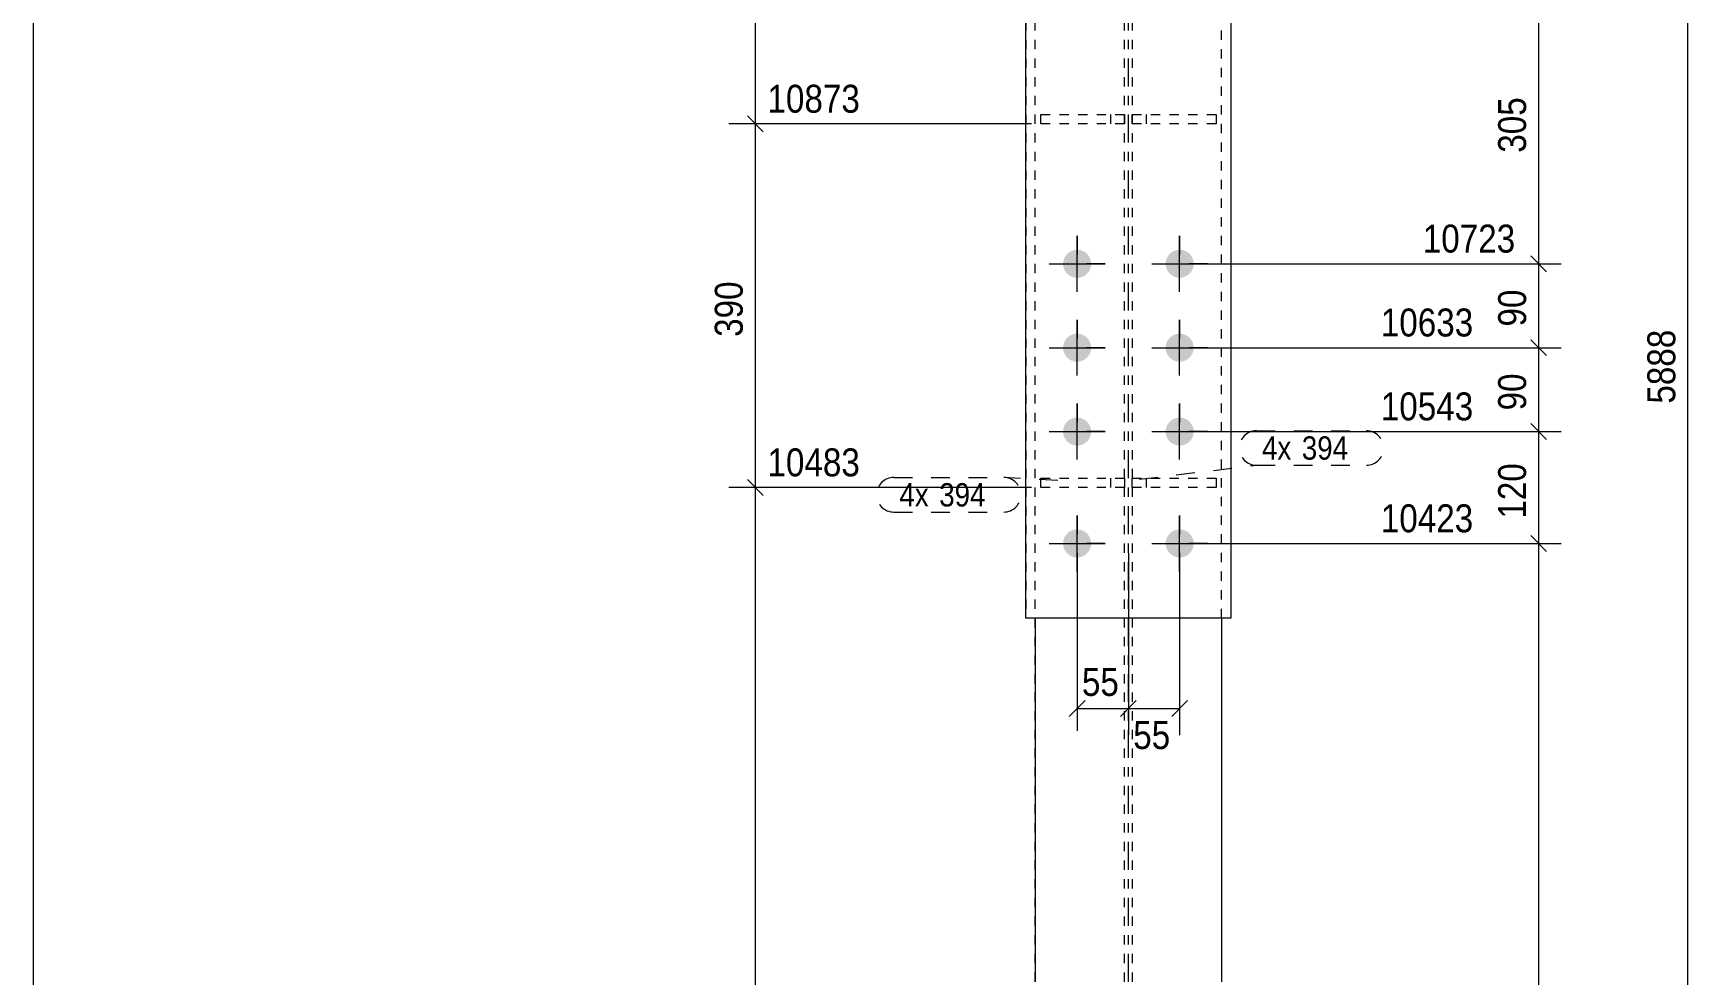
# Model space of a CAD drawing. Header units: millimetres. Extents: x 2 to 579, y 1 to 405.
# Drawn here: x 5 to 182.4, y 203 to 304 of the extents above; entities that cross this region are included whole.
import ezdxf

# ---------------------------------------------------------------- set-up
doc = ezdxf.new("R2010")
doc.units = ezdxf.units.MM
for name, pattern in [('XKITLINE00', [0]), ('XKITLINE01', [4, 1, -1, 1, -1]), ('XKITLINE02', [4, 2, -2]), ('XKITLINE03', [6, 3, -1, 1, -1])]:
    doc.linetypes.add(name, pattern=pattern)
for name, color, linetype, lineweight in [('Bolt', 3, 'Continuous', 0), ('Dimensions', 7, 'Continuous', 0), ('DrawingSheet', 5, 'Continuous', 0), ('Part', 2, 'Continuous', 0), ('PartMark', 7, 'Continuous', 0)]:
    doc.layers.add(name, color=color, linetype=linetype, lineweight=lineweight)
doc.styles.add('ARIAL', font='ARIAL.TTF')

# ---------------------------------------------------------------- blocks, each defined once
blk = doc.blocks.new('*A28')
at = {"layer": 'Bolt', "color": 3, "linetype": 'XKITLINE00', "lineweight": 0}
for p, q in [((116.95, 282.25), (116.95, 280.252)), ((127.95, 282.25), (127.95, 280.252)), ((113.95, 279.25), (115.948, 279.25)), ((119.95, 279.25), (117.952, 279.25)), ((124.95, 279.25), (126.948, 279.25)), ((130.95, 279.25), (128.952, 279.25)), ((116.95, 276.25), (116.95, 278.248)), ((127.95, 276.25), (127.95, 278.248)), ((116.95, 273.25), (116.95, 271.252)), ((127.95, 273.25), (127.95, 271.252)), ((113.95, 270.25), (115.948, 270.25)), ((119.95, 270.25), (117.952, 270.25)), ((124.95, 270.25), (126.948, 270.25)), ((130.95, 270.25), (128.952, 270.25)), ((116.95, 267.25), (116.95, 269.248)), ((127.95, 267.25), (127.95, 269.248)), ((116.95, 264.25), (116.95, 262.252)), ((127.95, 264.25), (127.95, 262.252)), ((113.95, 261.25), (115.948, 261.25)), ((119.95, 261.25), (117.952, 261.25)), ((124.95, 261.25), (126.948, 261.25)), ((130.95, 261.25), (128.952, 261.25)), ((116.95, 258.25), (116.95, 260.248)), ((127.95, 258.25), (127.95, 260.248)), ((116.95, 252.25), (116.95, 250.252)), ((127.95, 252.25), (127.95, 250.252)), ((113.95, 249.25), (115.948, 249.25)), ((119.95, 249.25), (117.952, 249.25)), ((124.95, 249.25), (126.948, 249.25)), ((130.95, 249.25), (128.952, 249.25)), ((116.95, 246.25), (116.95, 248.248)), ((127.95, 246.25), (127.95, 248.248))]:
    blk.add_line(p, q, dxfattribs=at)
blk = doc.blocks.new('*A29')
at = {"layer": 'Bolt'}
for points in [[(115.45, 279.29), (115.45, 279.32), (115.45, 279.36), (115.46, 279.4), (115.46, 279.43), (115.47, 279.47), (115.47, 279.51), (115.48, 279.54), (115.49, 279.58), (115.49, 279.61), (115.5, 279.65), (115.51, 279.69), (115.53, 279.72), (115.54, 279.76), (115.55, 279.79), (115.56, 279.82), (115.58, 279.86), (115.59, 279.89), (115.61, 279.92), (115.63, 279.96), (115.64, 279.99), (115.66, 280.02), (115.68, 280.05), (115.7, 280.08), (115.72, 280.11), (115.75, 280.14), (115.77, 280.17), (115.79, 280.2), (115.81, 280.23), (115.84, 280.26), (115.86, 280.28), (115.89, 280.31), (115.92, 280.34), (115.94, 280.36), (115.97, 280.39), (116, 280.41), (116.03, 280.43), (116.06, 280.45), (116.09, 280.48), (116.12, 280.5), (116.15, 280.52), (116.18, 280.54), (116.21, 280.56), (116.24, 280.57), (116.28, 280.59), (116.31, 280.61), (116.34, 280.62), (116.38, 280.64), (116.41, 280.65), (116.44, 280.66), (116.48, 280.67), (116.51, 280.69), (116.55, 280.7), (116.59, 280.71), (116.62, 280.71), (116.66, 280.72), (116.69, 280.73), (116.73, 280.73), (116.77, 280.74), (116.8, 280.74), (116.84, 280.75), (116.88, 280.75), (116.91, 280.75), (116.95, 280.75), (116.99, 280.75), (117.02, 280.75), (117.06, 280.75), (117.1, 280.74), (117.13, 280.74), (117.17, 280.73), (117.21, 280.73), (117.24, 280.72), (117.28, 280.71), (117.31, 280.71), (117.35, 280.7), (117.39, 280.69), (117.42, 280.67), (117.46, 280.66), (117.49, 280.65), (117.52, 280.64), (117.56, 280.62), (117.59, 280.61), (117.62, 280.59), (117.66, 280.57), (117.69, 280.56), (117.72, 280.54), (117.75, 280.52), (117.78, 280.5), (117.81, 280.48), (117.84, 280.45), (117.87, 280.43), (117.9, 280.41), (117.93, 280.39), (117.96, 280.36), (117.98, 280.34), (118.01, 280.31), (118.04, 280.28), (118.06, 280.26), (118.09, 280.23), (118.11, 280.2), (118.13, 280.17), (118.15, 280.14), (118.18, 280.11), (118.2, 280.08), (118.22, 280.05), (118.24, 280.02), (118.26, 279.99), (118.27, 279.96), (118.29, 279.92), (118.31, 279.89), (118.32, 279.86), (118.34, 279.82), (118.35, 279.79), (118.36, 279.76), (118.37, 279.72), (118.39, 279.69), (118.4, 279.65), (118.41, 279.61), (118.41, 279.58), (118.42, 279.54), (118.43, 279.51), (118.43, 279.47), (118.44, 279.43), (118.44, 279.4), (118.45, 279.36), (118.45, 279.32), (118.45, 279.29), (118.45, 279.25), (118.45, 279.21), (118.45, 279.18), (118.45, 279.14), (118.44, 279.1), (118.44, 279.07), (118.43, 279.03), (118.43, 278.99), (118.42, 278.96), (118.41, 278.92), (118.41, 278.89), (118.4, 278.85), (118.39, 278.81), (118.37, 278.78), (118.36, 278.74), (118.35, 278.71), (118.34, 278.68), (118.32, 278.64), (118.31, 278.61), (118.29, 278.58), (118.27, 278.54), (118.26, 278.51), (118.24, 278.48), (118.22, 278.45), (118.2, 278.42), (118.18, 278.39), (118.15, 278.36), (118.13, 278.33), (118.11, 278.3), (118.09, 278.27), (118.06, 278.24), (118.04, 278.22), (118.01, 278.19), (117.98, 278.16), (117.96, 278.14), (117.93, 278.11), (117.9, 278.09), (117.87, 278.07), (117.84, 278.05), (117.81, 278.02), (117.78, 278), (117.75, 277.98), (117.72, 277.96), (117.69, 277.94), (117.66, 277.93), (117.62, 277.91), (117.59, 277.89), (117.56, 277.88), (117.52, 277.86), (117.49, 277.85), (117.46, 277.84), (117.42, 277.83), (117.39, 277.81), (117.35, 277.8), (117.31, 277.79), (117.28, 277.79), (117.24, 277.78), (117.21, 277.77), (117.17, 277.77), (117.13, 277.76), (117.1, 277.76), (117.06, 277.75), (117.02, 277.75), (116.99, 277.75), (116.95, 277.75), (116.91, 277.75), (116.88, 277.75), (116.84, 277.75), (116.8, 277.76), (116.77, 277.76), (116.73, 277.77), (116.69, 277.77), (116.66, 277.78), (116.62, 277.79), (116.59, 277.79), (116.55, 277.8), (116.51, 277.81), (116.48, 277.83), (116.44, 277.84), (116.41, 277.85), (116.38, 277.86), (116.34, 277.88), (116.31, 277.89), (116.28, 277.91), (116.24, 277.93), (116.21, 277.94), (116.18, 277.96), (116.15, 277.98), (116.12, 278), (116.09, 278.02), (116.06, 278.05), (116.03, 278.07), (116, 278.09), (115.97, 278.11), (115.94, 278.14), (115.92, 278.16), (115.89, 278.19), (115.86, 278.22), (115.84, 278.24), (115.81, 278.27), (115.79, 278.3), (115.77, 278.33), (115.75, 278.36), (115.72, 278.39), (115.7, 278.42), (115.68, 278.45), (115.66, 278.48), (115.64, 278.51), (115.63, 278.54), (115.61, 278.58), (115.59, 278.61), (115.58, 278.64), (115.56, 278.68), (115.55, 278.71), (115.54, 278.74), (115.53, 278.78), (115.51, 278.81), (115.5, 278.85), (115.49, 278.89), (115.49, 278.92), (115.48, 278.96), (115.47, 278.99), (115.47, 279.03), (115.46, 279.07), (115.46, 279.1), (115.45, 279.14), (115.45, 279.18), (115.45, 279.21), (115.45, 279.25)], [(126.45, 279.29), (126.45, 279.32), (126.45, 279.36), (126.46, 279.4), (126.46, 279.43), (126.47, 279.47), (126.47, 279.51), (126.48, 279.54), (126.49, 279.58), (126.49, 279.61), (126.5, 279.65), (126.51, 279.69), (126.53, 279.72), (126.54, 279.76), (126.55, 279.79), (126.56, 279.82), (126.58, 279.86), (126.59, 279.89), (126.61, 279.92), (126.63, 279.96), (126.64, 279.99), (126.66, 280.02), (126.68, 280.05), (126.7, 280.08), (126.72, 280.11), (126.75, 280.14), (126.77, 280.17), (126.79, 280.2), (126.81, 280.23), (126.84, 280.26), (126.86, 280.28), (126.89, 280.31), (126.92, 280.34), (126.94, 280.36), (126.97, 280.39), (127, 280.41), (127.03, 280.43), (127.06, 280.45), (127.09, 280.48), (127.12, 280.5), (127.15, 280.52), (127.18, 280.54), (127.21, 280.56), (127.24, 280.57), (127.28, 280.59), (127.31, 280.61), (127.34, 280.62), (127.38, 280.64), (127.41, 280.65), (127.44, 280.66), (127.48, 280.67), (127.51, 280.69), (127.55, 280.7), (127.59, 280.71), (127.62, 280.71), (127.66, 280.72), (127.69, 280.73), (127.73, 280.73), (127.77, 280.74), (127.8, 280.74), (127.84, 280.75), (127.88, 280.75), (127.91, 280.75), (127.95, 280.75), (127.99, 280.75), (128.02, 280.75), (128.06, 280.75), (128.1, 280.74), (128.13, 280.74), (128.17, 280.73), (128.21, 280.73), (128.24, 280.72), (128.28, 280.71), (128.31, 280.71), (128.35, 280.7), (128.39, 280.69), (128.42, 280.67), (128.46, 280.66), (128.49, 280.65), (128.52, 280.64), (128.56, 280.62), (128.59, 280.61), (128.62, 280.59), (128.66, 280.57), (128.69, 280.56), (128.72, 280.54), (128.75, 280.52), (128.78, 280.5), (128.81, 280.48), (128.84, 280.45), (128.87, 280.43), (128.9, 280.41), (128.93, 280.39), (128.96, 280.36), (128.98, 280.34), (129.01, 280.31), (129.04, 280.28), (129.06, 280.26), (129.09, 280.23), (129.11, 280.2), (129.13, 280.17), (129.15, 280.14), (129.18, 280.11), (129.2, 280.08), (129.22, 280.05), (129.24, 280.02), (129.26, 279.99), (129.27, 279.96), (129.29, 279.92), (129.31, 279.89), (129.32, 279.86), (129.34, 279.82), (129.35, 279.79), (129.36, 279.76), (129.37, 279.72), (129.39, 279.69), (129.4, 279.65), (129.41, 279.61), (129.41, 279.58), (129.42, 279.54), (129.43, 279.51), (129.43, 279.47), (129.44, 279.43), (129.44, 279.4), (129.45, 279.36), (129.45, 279.32), (129.45, 279.29), (129.45, 279.25), (129.45, 279.21), (129.45, 279.18), (129.45, 279.14), (129.44, 279.1), (129.44, 279.07), (129.43, 279.03), (129.43, 278.99), (129.42, 278.96), (129.41, 278.92), (129.41, 278.89), (129.4, 278.85), (129.39, 278.81), (129.37, 278.78), (129.36, 278.74), (129.35, 278.71), (129.34, 278.68), (129.32, 278.64), (129.31, 278.61), (129.29, 278.58), (129.27, 278.54), (129.26, 278.51), (129.24, 278.48), (129.22, 278.45), (129.2, 278.42), (129.18, 278.39), (129.15, 278.36), (129.13, 278.33), (129.11, 278.3), (129.09, 278.27), (129.06, 278.24), (129.04, 278.22), (129.01, 278.19), (128.98, 278.16), (128.96, 278.14), (128.93, 278.11), (128.9, 278.09), (128.87, 278.07), (128.84, 278.05), (128.81, 278.02), (128.78, 278), (128.75, 277.98), (128.72, 277.96), (128.69, 277.94), (128.66, 277.93), (128.62, 277.91), (128.59, 277.89), (128.56, 277.88), (128.52, 277.86), (128.49, 277.85), (128.46, 277.84), (128.42, 277.83), (128.39, 277.81), (128.35, 277.8), (128.31, 277.79), (128.28, 277.79), (128.24, 277.78), (128.21, 277.77), (128.17, 277.77), (128.13, 277.76), (128.1, 277.76), (128.06, 277.75), (128.02, 277.75), (127.99, 277.75), (127.95, 277.75), (127.91, 277.75), (127.88, 277.75), (127.84, 277.75), (127.8, 277.76), (127.77, 277.76), (127.73, 277.77), (127.69, 277.77), (127.66, 277.78), (127.62, 277.79), (127.59, 277.79), (127.55, 277.8), (127.51, 277.81), (127.48, 277.83), (127.44, 277.84), (127.41, 277.85), (127.38, 277.86), (127.34, 277.88), (127.31, 277.89), (127.28, 277.91), (127.24, 277.93), (127.21, 277.94), (127.18, 277.96), (127.15, 277.98), (127.12, 278), (127.09, 278.02), (127.06, 278.05), (127.03, 278.07), (127, 278.09), (126.97, 278.11), (126.94, 278.14), (126.92, 278.16), (126.89, 278.19), (126.86, 278.22), (126.84, 278.24), (126.81, 278.27), (126.79, 278.3), (126.77, 278.33), (126.75, 278.36), (126.72, 278.39), (126.7, 278.42), (126.68, 278.45), (126.66, 278.48), (126.64, 278.51), (126.63, 278.54), (126.61, 278.58), (126.59, 278.61), (126.58, 278.64), (126.56, 278.68), (126.55, 278.71), (126.54, 278.74), (126.53, 278.78), (126.51, 278.81), (126.5, 278.85), (126.49, 278.89), (126.49, 278.92), (126.48, 278.96), (126.47, 278.99), (126.47, 279.03), (126.46, 279.07), (126.46, 279.1), (126.45, 279.14), (126.45, 279.18), (126.45, 279.21), (126.45, 279.25)], [(115.45, 270.29), (115.45, 270.32), (115.45, 270.36), (115.46, 270.4), (115.46, 270.43), (115.47, 270.47), (115.47, 270.51), (115.48, 270.54), (115.49, 270.58), (115.49, 270.61), (115.5, 270.65), (115.51, 270.69), (115.53, 270.72), (115.54, 270.76), (115.55, 270.79), (115.56, 270.82), (115.58, 270.86), (115.59, 270.89), (115.61, 270.92), (115.63, 270.96), (115.64, 270.99), (115.66, 271.02), (115.68, 271.05), (115.7, 271.08), (115.72, 271.11), (115.75, 271.14), (115.77, 271.17), (115.79, 271.2), (115.81, 271.23), (115.84, 271.26), (115.86, 271.28), (115.89, 271.31), (115.92, 271.34), (115.94, 271.36), (115.97, 271.39), (116, 271.41), (116.03, 271.43), (116.06, 271.45), (116.09, 271.48), (116.12, 271.5), (116.15, 271.52), (116.18, 271.54), (116.21, 271.56), (116.24, 271.57), (116.28, 271.59), (116.31, 271.61), (116.34, 271.62), (116.38, 271.64), (116.41, 271.65), (116.44, 271.66), (116.48, 271.67), (116.51, 271.69), (116.55, 271.7), (116.59, 271.71), (116.62, 271.71), (116.66, 271.72), (116.69, 271.73), (116.73, 271.73), (116.77, 271.74), (116.8, 271.74), (116.84, 271.75), (116.88, 271.75), (116.91, 271.75), (116.95, 271.75), (116.99, 271.75), (117.02, 271.75), (117.06, 271.75), (117.1, 271.74), (117.13, 271.74), (117.17, 271.73), (117.21, 271.73), (117.24, 271.72), (117.28, 271.71), (117.31, 271.71), (117.35, 271.7), (117.39, 271.69), (117.42, 271.67), (117.46, 271.66), (117.49, 271.65), (117.52, 271.64), (117.56, 271.62), (117.59, 271.61), (117.62, 271.59), (117.66, 271.57), (117.69, 271.56), (117.72, 271.54), (117.75, 271.52), (117.78, 271.5), (117.81, 271.48), (117.84, 271.45), (117.87, 271.43), (117.9, 271.41), (117.93, 271.39), (117.96, 271.36), (117.98, 271.34), (118.01, 271.31), (118.04, 271.28), (118.06, 271.26), (118.09, 271.23), (118.11, 271.2), (118.13, 271.17), (118.15, 271.14), (118.18, 271.11), (118.2, 271.08), (118.22, 271.05), (118.24, 271.02), (118.26, 270.99), (118.27, 270.96), (118.29, 270.92), (118.31, 270.89), (118.32, 270.86), (118.34, 270.82), (118.35, 270.79), (118.36, 270.76), (118.37, 270.72), (118.39, 270.69), (118.4, 270.65), (118.41, 270.61), (118.41, 270.58), (118.42, 270.54), (118.43, 270.51), (118.43, 270.47), (118.44, 270.43), (118.44, 270.4), (118.45, 270.36), (118.45, 270.32), (118.45, 270.29), (118.45, 270.25), (118.45, 270.21), (118.45, 270.18), (118.45, 270.14), (118.44, 270.1), (118.44, 270.07), (118.43, 270.03), (118.43, 269.99), (118.42, 269.96), (118.41, 269.92), (118.41, 269.89), (118.4, 269.85), (118.39, 269.81), (118.37, 269.78), (118.36, 269.74), (118.35, 269.71), (118.34, 269.68), (118.32, 269.64), (118.31, 269.61), (118.29, 269.58), (118.27, 269.54), (118.26, 269.51), (118.24, 269.48), (118.22, 269.45), (118.2, 269.42), (118.18, 269.39), (118.15, 269.36), (118.13, 269.33), (118.11, 269.3), (118.09, 269.27), (118.06, 269.24), (118.04, 269.22), (118.01, 269.19), (117.98, 269.16), (117.96, 269.14), (117.93, 269.11), (117.9, 269.09), (117.87, 269.07), (117.84, 269.05), (117.81, 269.02), (117.78, 269), (117.75, 268.98), (117.72, 268.96), (117.69, 268.94), (117.66, 268.93), (117.62, 268.91), (117.59, 268.89), (117.56, 268.88), (117.52, 268.86), (117.49, 268.85), (117.46, 268.84), (117.42, 268.83), (117.39, 268.81), (117.35, 268.8), (117.31, 268.79), (117.28, 268.79), (117.24, 268.78), (117.21, 268.77), (117.17, 268.77), (117.13, 268.76), (117.1, 268.76), (117.06, 268.75), (117.02, 268.75), (116.99, 268.75), (116.95, 268.75), (116.91, 268.75), (116.88, 268.75), (116.84, 268.75), (116.8, 268.76), (116.77, 268.76), (116.73, 268.77), (116.69, 268.77), (116.66, 268.78), (116.62, 268.79), (116.59, 268.79), (116.55, 268.8), (116.51, 268.81), (116.48, 268.83), (116.44, 268.84), (116.41, 268.85), (116.38, 268.86), (116.34, 268.88), (116.31, 268.89), (116.28, 268.91), (116.24, 268.93), (116.21, 268.94), (116.18, 268.96), (116.15, 268.98), (116.12, 269), (116.09, 269.02), (116.06, 269.05), (116.03, 269.07), (116, 269.09), (115.97, 269.11), (115.94, 269.14), (115.92, 269.16), (115.89, 269.19), (115.86, 269.22), (115.84, 269.24), (115.81, 269.27), (115.79, 269.3), (115.77, 269.33), (115.75, 269.36), (115.72, 269.39), (115.7, 269.42), (115.68, 269.45), (115.66, 269.48), (115.64, 269.51), (115.63, 269.54), (115.61, 269.58), (115.59, 269.61), (115.58, 269.64), (115.56, 269.68), (115.55, 269.71), (115.54, 269.74), (115.53, 269.78), (115.51, 269.81), (115.5, 269.85), (115.49, 269.89), (115.49, 269.92), (115.48, 269.96), (115.47, 269.99), (115.47, 270.03), (115.46, 270.07), (115.46, 270.1), (115.45, 270.14), (115.45, 270.18), (115.45, 270.21), (115.45, 270.25)], [(126.45, 270.29), (126.45, 270.32), (126.45, 270.36), (126.46, 270.4), (126.46, 270.43), (126.47, 270.47), (126.47, 270.51), (126.48, 270.54), (126.49, 270.58), (126.49, 270.61), (126.5, 270.65), (126.51, 270.69), (126.53, 270.72), (126.54, 270.76), (126.55, 270.79), (126.56, 270.82), (126.58, 270.86), (126.59, 270.89), (126.61, 270.92), (126.63, 270.96), (126.64, 270.99), (126.66, 271.02), (126.68, 271.05), (126.7, 271.08), (126.72, 271.11), (126.75, 271.14), (126.77, 271.17), (126.79, 271.2), (126.81, 271.23), (126.84, 271.26), (126.86, 271.28), (126.89, 271.31), (126.92, 271.34), (126.94, 271.36), (126.97, 271.39), (127, 271.41), (127.03, 271.43), (127.06, 271.45), (127.09, 271.48), (127.12, 271.5), (127.15, 271.52), (127.18, 271.54), (127.21, 271.56), (127.24, 271.57), (127.28, 271.59), (127.31, 271.61), (127.34, 271.62), (127.38, 271.64), (127.41, 271.65), (127.44, 271.66), (127.48, 271.67), (127.51, 271.69), (127.55, 271.7), (127.59, 271.71), (127.62, 271.71), (127.66, 271.72), (127.69, 271.73), (127.73, 271.73), (127.77, 271.74), (127.8, 271.74), (127.84, 271.75), (127.88, 271.75), (127.91, 271.75), (127.95, 271.75), (127.99, 271.75), (128.02, 271.75), (128.06, 271.75), (128.1, 271.74), (128.13, 271.74), (128.17, 271.73), (128.21, 271.73), (128.24, 271.72), (128.28, 271.71), (128.31, 271.71), (128.35, 271.7), (128.39, 271.69), (128.42, 271.67), (128.46, 271.66), (128.49, 271.65), (128.52, 271.64), (128.56, 271.62), (128.59, 271.61), (128.62, 271.59), (128.66, 271.57), (128.69, 271.56), (128.72, 271.54), (128.75, 271.52), (128.78, 271.5), (128.81, 271.48), (128.84, 271.45), (128.87, 271.43), (128.9, 271.41), (128.93, 271.39), (128.96, 271.36), (128.98, 271.34), (129.01, 271.31), (129.04, 271.28), (129.06, 271.26), (129.09, 271.23), (129.11, 271.2), (129.13, 271.17), (129.15, 271.14), (129.18, 271.11), (129.2, 271.08), (129.22, 271.05), (129.24, 271.02), (129.26, 270.99), (129.27, 270.96), (129.29, 270.92), (129.31, 270.89), (129.32, 270.86), (129.34, 270.82), (129.35, 270.79), (129.36, 270.76), (129.37, 270.72), (129.39, 270.69), (129.4, 270.65), (129.41, 270.61), (129.41, 270.58), (129.42, 270.54), (129.43, 270.51), (129.43, 270.47), (129.44, 270.43), (129.44, 270.4), (129.45, 270.36), (129.45, 270.32), (129.45, 270.29), (129.45, 270.25), (129.45, 270.21), (129.45, 270.18), (129.45, 270.14), (129.44, 270.1), (129.44, 270.07), (129.43, 270.03), (129.43, 269.99), (129.42, 269.96), (129.41, 269.92), (129.41, 269.89), (129.4, 269.85), (129.39, 269.81), (129.37, 269.78), (129.36, 269.74), (129.35, 269.71), (129.34, 269.68), (129.32, 269.64), (129.31, 269.61), (129.29, 269.58), (129.27, 269.54), (129.26, 269.51), (129.24, 269.48), (129.22, 269.45), (129.2, 269.42), (129.18, 269.39), (129.15, 269.36), (129.13, 269.33), (129.11, 269.3), (129.09, 269.27), (129.06, 269.24), (129.04, 269.22), (129.01, 269.19), (128.98, 269.16), (128.96, 269.14), (128.93, 269.11), (128.9, 269.09), (128.87, 269.07), (128.84, 269.05), (128.81, 269.02), (128.78, 269), (128.75, 268.98), (128.72, 268.96), (128.69, 268.94), (128.66, 268.93), (128.62, 268.91), (128.59, 268.89), (128.56, 268.88), (128.52, 268.86), (128.49, 268.85), (128.46, 268.84), (128.42, 268.83), (128.39, 268.81), (128.35, 268.8), (128.31, 268.79), (128.28, 268.79), (128.24, 268.78), (128.21, 268.77), (128.17, 268.77), (128.13, 268.76), (128.1, 268.76), (128.06, 268.75), (128.02, 268.75), (127.99, 268.75), (127.95, 268.75), (127.91, 268.75), (127.88, 268.75), (127.84, 268.75), (127.8, 268.76), (127.77, 268.76), (127.73, 268.77), (127.69, 268.77), (127.66, 268.78), (127.62, 268.79), (127.59, 268.79), (127.55, 268.8), (127.51, 268.81), (127.48, 268.83), (127.44, 268.84), (127.41, 268.85), (127.38, 268.86), (127.34, 268.88), (127.31, 268.89), (127.28, 268.91), (127.24, 268.93), (127.21, 268.94), (127.18, 268.96), (127.15, 268.98), (127.12, 269), (127.09, 269.02), (127.06, 269.05), (127.03, 269.07), (127, 269.09), (126.97, 269.11), (126.94, 269.14), (126.92, 269.16), (126.89, 269.19), (126.86, 269.22), (126.84, 269.24), (126.81, 269.27), (126.79, 269.3), (126.77, 269.33), (126.75, 269.36), (126.72, 269.39), (126.7, 269.42), (126.68, 269.45), (126.66, 269.48), (126.64, 269.51), (126.63, 269.54), (126.61, 269.58), (126.59, 269.61), (126.58, 269.64), (126.56, 269.68), (126.55, 269.71), (126.54, 269.74), (126.53, 269.78), (126.51, 269.81), (126.5, 269.85), (126.49, 269.89), (126.49, 269.92), (126.48, 269.96), (126.47, 269.99), (126.47, 270.03), (126.46, 270.07), (126.46, 270.1), (126.45, 270.14), (126.45, 270.18), (126.45, 270.21), (126.45, 270.25)], [(115.45, 261.29), (115.45, 261.32), (115.45, 261.36), (115.46, 261.4), (115.46, 261.43), (115.47, 261.47), (115.47, 261.51), (115.48, 261.54), (115.49, 261.58), (115.49, 261.61), (115.5, 261.65), (115.51, 261.69), (115.53, 261.72), (115.54, 261.76), (115.55, 261.79), (115.56, 261.82), (115.58, 261.86), (115.59, 261.89), (115.61, 261.92), (115.63, 261.96), (115.64, 261.99), (115.66, 262.02), (115.68, 262.05), (115.7, 262.08), (115.72, 262.11), (115.75, 262.14), (115.77, 262.17), (115.79, 262.2), (115.81, 262.23), (115.84, 262.26), (115.86, 262.28), (115.89, 262.31), (115.92, 262.34), (115.94, 262.36), (115.97, 262.39), (116, 262.41), (116.03, 262.43), (116.06, 262.45), (116.09, 262.48), (116.12, 262.5), (116.15, 262.52), (116.18, 262.54), (116.21, 262.56), (116.24, 262.57), (116.28, 262.59), (116.31, 262.61), (116.34, 262.62), (116.38, 262.64), (116.41, 262.65), (116.44, 262.66), (116.48, 262.67), (116.51, 262.69), (116.55, 262.7), (116.59, 262.71), (116.62, 262.71), (116.66, 262.72), (116.69, 262.73), (116.73, 262.73), (116.77, 262.74), (116.8, 262.74), (116.84, 262.75), (116.88, 262.75), (116.91, 262.75), (116.95, 262.75), (116.99, 262.75), (117.02, 262.75), (117.06, 262.75), (117.1, 262.74), (117.13, 262.74), (117.17, 262.73), (117.21, 262.73), (117.24, 262.72), (117.28, 262.71), (117.31, 262.71), (117.35, 262.7), (117.39, 262.69), (117.42, 262.67), (117.46, 262.66), (117.49, 262.65), (117.52, 262.64), (117.56, 262.62), (117.59, 262.61), (117.62, 262.59), (117.66, 262.57), (117.69, 262.56), (117.72, 262.54), (117.75, 262.52), (117.78, 262.5), (117.81, 262.48), (117.84, 262.45), (117.87, 262.43), (117.9, 262.41), (117.93, 262.39), (117.96, 262.36), (117.98, 262.34), (118.01, 262.31), (118.04, 262.28), (118.06, 262.26), (118.09, 262.23), (118.11, 262.2), (118.13, 262.17), (118.15, 262.14), (118.18, 262.11), (118.2, 262.08), (118.22, 262.05), (118.24, 262.02), (118.26, 261.99), (118.27, 261.96), (118.29, 261.92), (118.31, 261.89), (118.32, 261.86), (118.34, 261.82), (118.35, 261.79), (118.36, 261.76), (118.37, 261.72), (118.39, 261.69), (118.4, 261.65), (118.41, 261.61), (118.41, 261.58), (118.42, 261.54), (118.43, 261.51), (118.43, 261.47), (118.44, 261.43), (118.44, 261.4), (118.45, 261.36), (118.45, 261.32), (118.45, 261.29), (118.45, 261.25), (118.45, 261.21), (118.45, 261.18), (118.45, 261.14), (118.44, 261.1), (118.44, 261.07), (118.43, 261.03), (118.43, 260.99), (118.42, 260.96), (118.41, 260.92), (118.41, 260.89), (118.4, 260.85), (118.39, 260.81), (118.37, 260.78), (118.36, 260.74), (118.35, 260.71), (118.34, 260.68), (118.32, 260.64), (118.31, 260.61), (118.29, 260.58), (118.27, 260.54), (118.26, 260.51), (118.24, 260.48), (118.22, 260.45), (118.2, 260.42), (118.18, 260.39), (118.15, 260.36), (118.13, 260.33), (118.11, 260.3), (118.09, 260.27), (118.06, 260.24), (118.04, 260.22), (118.01, 260.19), (117.98, 260.16), (117.96, 260.14), (117.93, 260.11), (117.9, 260.09), (117.87, 260.07), (117.84, 260.05), (117.81, 260.02), (117.78, 260), (117.75, 259.98), (117.72, 259.96), (117.69, 259.94), (117.66, 259.93), (117.62, 259.91), (117.59, 259.89), (117.56, 259.88), (117.52, 259.86), (117.49, 259.85), (117.46, 259.84), (117.42, 259.83), (117.39, 259.81), (117.35, 259.8), (117.31, 259.79), (117.28, 259.79), (117.24, 259.78), (117.21, 259.77), (117.17, 259.77), (117.13, 259.76), (117.1, 259.76), (117.06, 259.75), (117.02, 259.75), (116.99, 259.75), (116.95, 259.75), (116.91, 259.75), (116.88, 259.75), (116.84, 259.75), (116.8, 259.76), (116.77, 259.76), (116.73, 259.77), (116.69, 259.77), (116.66, 259.78), (116.62, 259.79), (116.59, 259.79), (116.55, 259.8), (116.51, 259.81), (116.48, 259.83), (116.44, 259.84), (116.41, 259.85), (116.38, 259.86), (116.34, 259.88), (116.31, 259.89), (116.28, 259.91), (116.24, 259.93), (116.21, 259.94), (116.18, 259.96), (116.15, 259.98), (116.12, 260), (116.09, 260.02), (116.06, 260.05), (116.03, 260.07), (116, 260.09), (115.97, 260.11), (115.94, 260.14), (115.92, 260.16), (115.89, 260.19), (115.86, 260.22), (115.84, 260.24), (115.81, 260.27), (115.79, 260.3), (115.77, 260.33), (115.75, 260.36), (115.72, 260.39), (115.7, 260.42), (115.68, 260.45), (115.66, 260.48), (115.64, 260.51), (115.63, 260.54), (115.61, 260.58), (115.59, 260.61), (115.58, 260.64), (115.56, 260.68), (115.55, 260.71), (115.54, 260.74), (115.53, 260.78), (115.51, 260.81), (115.5, 260.85), (115.49, 260.89), (115.49, 260.92), (115.48, 260.96), (115.47, 260.99), (115.47, 261.03), (115.46, 261.07), (115.46, 261.1), (115.45, 261.14), (115.45, 261.18), (115.45, 261.21), (115.45, 261.25)], [(126.45, 261.29), (126.45, 261.32), (126.45, 261.36), (126.46, 261.4), (126.46, 261.43), (126.47, 261.47), (126.47, 261.51), (126.48, 261.54), (126.49, 261.58), (126.49, 261.61), (126.5, 261.65), (126.51, 261.69), (126.53, 261.72), (126.54, 261.76), (126.55, 261.79), (126.56, 261.82), (126.58, 261.86), (126.59, 261.89), (126.61, 261.92), (126.63, 261.96), (126.64, 261.99), (126.66, 262.02), (126.68, 262.05), (126.7, 262.08), (126.72, 262.11), (126.75, 262.14), (126.77, 262.17), (126.79, 262.2), (126.81, 262.23), (126.84, 262.26), (126.86, 262.28), (126.89, 262.31), (126.92, 262.34), (126.94, 262.36), (126.97, 262.39), (127, 262.41), (127.03, 262.43), (127.06, 262.45), (127.09, 262.48), (127.12, 262.5), (127.15, 262.52), (127.18, 262.54), (127.21, 262.56), (127.24, 262.57), (127.28, 262.59), (127.31, 262.61), (127.34, 262.62), (127.38, 262.64), (127.41, 262.65), (127.44, 262.66), (127.48, 262.67), (127.51, 262.69), (127.55, 262.7), (127.59, 262.71), (127.62, 262.71), (127.66, 262.72), (127.69, 262.73), (127.73, 262.73), (127.77, 262.74), (127.8, 262.74), (127.84, 262.75), (127.88, 262.75), (127.91, 262.75), (127.95, 262.75), (127.99, 262.75), (128.02, 262.75), (128.06, 262.75), (128.1, 262.74), (128.13, 262.74), (128.17, 262.73), (128.21, 262.73), (128.24, 262.72), (128.28, 262.71), (128.31, 262.71), (128.35, 262.7), (128.39, 262.69), (128.42, 262.67), (128.46, 262.66), (128.49, 262.65), (128.52, 262.64), (128.56, 262.62), (128.59, 262.61), (128.62, 262.59), (128.66, 262.57), (128.69, 262.56), (128.72, 262.54), (128.75, 262.52), (128.78, 262.5), (128.81, 262.48), (128.84, 262.45), (128.87, 262.43), (128.9, 262.41), (128.93, 262.39), (128.96, 262.36), (128.98, 262.34), (129.01, 262.31), (129.04, 262.28), (129.06, 262.26), (129.09, 262.23), (129.11, 262.2), (129.13, 262.17), (129.15, 262.14), (129.18, 262.11), (129.2, 262.08), (129.22, 262.05), (129.24, 262.02), (129.26, 261.99), (129.27, 261.96), (129.29, 261.92), (129.31, 261.89), (129.32, 261.86), (129.34, 261.82), (129.35, 261.79), (129.36, 261.76), (129.37, 261.72), (129.39, 261.69), (129.4, 261.65), (129.41, 261.61), (129.41, 261.58), (129.42, 261.54), (129.43, 261.51), (129.43, 261.47), (129.44, 261.43), (129.44, 261.4), (129.45, 261.36), (129.45, 261.32), (129.45, 261.29), (129.45, 261.25), (129.45, 261.21), (129.45, 261.18), (129.45, 261.14), (129.44, 261.1), (129.44, 261.07), (129.43, 261.03), (129.43, 260.99), (129.42, 260.96), (129.41, 260.92), (129.41, 260.89), (129.4, 260.85), (129.39, 260.81), (129.37, 260.78), (129.36, 260.74), (129.35, 260.71), (129.34, 260.68), (129.32, 260.64), (129.31, 260.61), (129.29, 260.58), (129.27, 260.54), (129.26, 260.51), (129.24, 260.48), (129.22, 260.45), (129.2, 260.42), (129.18, 260.39), (129.15, 260.36), (129.13, 260.33), (129.11, 260.3), (129.09, 260.27), (129.06, 260.24), (129.04, 260.22), (129.01, 260.19), (128.98, 260.16), (128.96, 260.14), (128.93, 260.11), (128.9, 260.09), (128.87, 260.07), (128.84, 260.05), (128.81, 260.02), (128.78, 260), (128.75, 259.98), (128.72, 259.96), (128.69, 259.94), (128.66, 259.93), (128.62, 259.91), (128.59, 259.89), (128.56, 259.88), (128.52, 259.86), (128.49, 259.85), (128.46, 259.84), (128.42, 259.83), (128.39, 259.81), (128.35, 259.8), (128.31, 259.79), (128.28, 259.79), (128.24, 259.78), (128.21, 259.77), (128.17, 259.77), (128.13, 259.76), (128.1, 259.76), (128.06, 259.75), (128.02, 259.75), (127.99, 259.75), (127.95, 259.75), (127.91, 259.75), (127.88, 259.75), (127.84, 259.75), (127.8, 259.76), (127.77, 259.76), (127.73, 259.77), (127.69, 259.77), (127.66, 259.78), (127.62, 259.79), (127.59, 259.79), (127.55, 259.8), (127.51, 259.81), (127.48, 259.83), (127.44, 259.84), (127.41, 259.85), (127.38, 259.86), (127.34, 259.88), (127.31, 259.89), (127.28, 259.91), (127.24, 259.93), (127.21, 259.94), (127.18, 259.96), (127.15, 259.98), (127.12, 260), (127.09, 260.02), (127.06, 260.05), (127.03, 260.07), (127, 260.09), (126.97, 260.11), (126.94, 260.14), (126.92, 260.16), (126.89, 260.19), (126.86, 260.22), (126.84, 260.24), (126.81, 260.27), (126.79, 260.3), (126.77, 260.33), (126.75, 260.36), (126.72, 260.39), (126.7, 260.42), (126.68, 260.45), (126.66, 260.48), (126.64, 260.51), (126.63, 260.54), (126.61, 260.58), (126.59, 260.61), (126.58, 260.64), (126.56, 260.68), (126.55, 260.71), (126.54, 260.74), (126.53, 260.78), (126.51, 260.81), (126.5, 260.85), (126.49, 260.89), (126.49, 260.92), (126.48, 260.96), (126.47, 260.99), (126.47, 261.03), (126.46, 261.07), (126.46, 261.1), (126.45, 261.14), (126.45, 261.18), (126.45, 261.21), (126.45, 261.25)], [(115.45, 249.29), (115.45, 249.32), (115.45, 249.36), (115.46, 249.4), (115.46, 249.43), (115.47, 249.47), (115.47, 249.51), (115.48, 249.54), (115.49, 249.58), (115.49, 249.61), (115.5, 249.65), (115.51, 249.69), (115.53, 249.72), (115.54, 249.76), (115.55, 249.79), (115.56, 249.82), (115.58, 249.86), (115.59, 249.89), (115.61, 249.92), (115.63, 249.96), (115.64, 249.99), (115.66, 250.02), (115.68, 250.05), (115.7, 250.08), (115.72, 250.11), (115.75, 250.14), (115.77, 250.17), (115.79, 250.2), (115.81, 250.23), (115.84, 250.26), (115.86, 250.28), (115.89, 250.31), (115.92, 250.34), (115.94, 250.36), (115.97, 250.39), (116, 250.41), (116.03, 250.43), (116.06, 250.45), (116.09, 250.48), (116.12, 250.5), (116.15, 250.52), (116.18, 250.54), (116.21, 250.56), (116.24, 250.57), (116.28, 250.59), (116.31, 250.61), (116.34, 250.62), (116.38, 250.64), (116.41, 250.65), (116.44, 250.66), (116.48, 250.67), (116.51, 250.69), (116.55, 250.7), (116.59, 250.71), (116.62, 250.71), (116.66, 250.72), (116.69, 250.73), (116.73, 250.73), (116.77, 250.74), (116.8, 250.74), (116.84, 250.75), (116.88, 250.75), (116.91, 250.75), (116.95, 250.75), (116.99, 250.75), (117.02, 250.75), (117.06, 250.75), (117.1, 250.74), (117.13, 250.74), (117.17, 250.73), (117.21, 250.73), (117.24, 250.72), (117.28, 250.71), (117.31, 250.71), (117.35, 250.7), (117.39, 250.69), (117.42, 250.67), (117.46, 250.66), (117.49, 250.65), (117.52, 250.64), (117.56, 250.62), (117.59, 250.61), (117.62, 250.59), (117.66, 250.57), (117.69, 250.56), (117.72, 250.54), (117.75, 250.52), (117.78, 250.5), (117.81, 250.48), (117.84, 250.45), (117.87, 250.43), (117.9, 250.41), (117.93, 250.39), (117.96, 250.36), (117.98, 250.34), (118.01, 250.31), (118.04, 250.28), (118.06, 250.26), (118.09, 250.23), (118.11, 250.2), (118.13, 250.17), (118.15, 250.14), (118.18, 250.11), (118.2, 250.08), (118.22, 250.05), (118.24, 250.02), (118.26, 249.99), (118.27, 249.96), (118.29, 249.92), (118.31, 249.89), (118.32, 249.86), (118.34, 249.82), (118.35, 249.79), (118.36, 249.76), (118.37, 249.72), (118.39, 249.69), (118.4, 249.65), (118.41, 249.61), (118.41, 249.58), (118.42, 249.54), (118.43, 249.51), (118.43, 249.47), (118.44, 249.43), (118.44, 249.4), (118.45, 249.36), (118.45, 249.32), (118.45, 249.29), (118.45, 249.25), (118.45, 249.21), (118.45, 249.18), (118.45, 249.14), (118.44, 249.1), (118.44, 249.07), (118.43, 249.03), (118.43, 248.99), (118.42, 248.96), (118.41, 248.92), (118.41, 248.89), (118.4, 248.85), (118.39, 248.81), (118.37, 248.78), (118.36, 248.74), (118.35, 248.71), (118.34, 248.68), (118.32, 248.64), (118.31, 248.61), (118.29, 248.58), (118.27, 248.54), (118.26, 248.51), (118.24, 248.48), (118.22, 248.45), (118.2, 248.42), (118.18, 248.39), (118.15, 248.36), (118.13, 248.33), (118.11, 248.3), (118.09, 248.27), (118.06, 248.24), (118.04, 248.22), (118.01, 248.19), (117.98, 248.16), (117.96, 248.14), (117.93, 248.11), (117.9, 248.09), (117.87, 248.07), (117.84, 248.05), (117.81, 248.02), (117.78, 248), (117.75, 247.98), (117.72, 247.96), (117.69, 247.94), (117.66, 247.93), (117.62, 247.91), (117.59, 247.89), (117.56, 247.88), (117.52, 247.86), (117.49, 247.85), (117.46, 247.84), (117.42, 247.83), (117.39, 247.81), (117.35, 247.8), (117.31, 247.79), (117.28, 247.79), (117.24, 247.78), (117.21, 247.77), (117.17, 247.77), (117.13, 247.76), (117.1, 247.76), (117.06, 247.75), (117.02, 247.75), (116.99, 247.75), (116.95, 247.75), (116.91, 247.75), (116.88, 247.75), (116.84, 247.75), (116.8, 247.76), (116.77, 247.76), (116.73, 247.77), (116.69, 247.77), (116.66, 247.78), (116.62, 247.79), (116.59, 247.79), (116.55, 247.8), (116.51, 247.81), (116.48, 247.83), (116.44, 247.84), (116.41, 247.85), (116.38, 247.86), (116.34, 247.88), (116.31, 247.89), (116.28, 247.91), (116.24, 247.93), (116.21, 247.94), (116.18, 247.96), (116.15, 247.98), (116.12, 248), (116.09, 248.02), (116.06, 248.05), (116.03, 248.07), (116, 248.09), (115.97, 248.11), (115.94, 248.14), (115.92, 248.16), (115.89, 248.19), (115.86, 248.22), (115.84, 248.24), (115.81, 248.27), (115.79, 248.3), (115.77, 248.33), (115.75, 248.36), (115.72, 248.39), (115.7, 248.42), (115.68, 248.45), (115.66, 248.48), (115.64, 248.51), (115.63, 248.54), (115.61, 248.58), (115.59, 248.61), (115.58, 248.64), (115.56, 248.68), (115.55, 248.71), (115.54, 248.74), (115.53, 248.78), (115.51, 248.81), (115.5, 248.85), (115.49, 248.89), (115.49, 248.92), (115.48, 248.96), (115.47, 248.99), (115.47, 249.03), (115.46, 249.07), (115.46, 249.1), (115.45, 249.14), (115.45, 249.18), (115.45, 249.21), (115.45, 249.25)], [(126.45, 249.29), (126.45, 249.32), (126.45, 249.36), (126.46, 249.4), (126.46, 249.43), (126.47, 249.47), (126.47, 249.51), (126.48, 249.54), (126.49, 249.58), (126.49, 249.61), (126.5, 249.65), (126.51, 249.69), (126.53, 249.72), (126.54, 249.76), (126.55, 249.79), (126.56, 249.82), (126.58, 249.86), (126.59, 249.89), (126.61, 249.92), (126.63, 249.96), (126.64, 249.99), (126.66, 250.02), (126.68, 250.05), (126.7, 250.08), (126.72, 250.11), (126.75, 250.14), (126.77, 250.17), (126.79, 250.2), (126.81, 250.23), (126.84, 250.26), (126.86, 250.28), (126.89, 250.31), (126.92, 250.34), (126.94, 250.36), (126.97, 250.39), (127, 250.41), (127.03, 250.43), (127.06, 250.45), (127.09, 250.48), (127.12, 250.5), (127.15, 250.52), (127.18, 250.54), (127.21, 250.56), (127.24, 250.57), (127.28, 250.59), (127.31, 250.61), (127.34, 250.62), (127.38, 250.64), (127.41, 250.65), (127.44, 250.66), (127.48, 250.67), (127.51, 250.69), (127.55, 250.7), (127.59, 250.71), (127.62, 250.71), (127.66, 250.72), (127.69, 250.73), (127.73, 250.73), (127.77, 250.74), (127.8, 250.74), (127.84, 250.75), (127.88, 250.75), (127.91, 250.75), (127.95, 250.75), (127.99, 250.75), (128.02, 250.75), (128.06, 250.75), (128.1, 250.74), (128.13, 250.74), (128.17, 250.73), (128.21, 250.73), (128.24, 250.72), (128.28, 250.71), (128.31, 250.71), (128.35, 250.7), (128.39, 250.69), (128.42, 250.67), (128.46, 250.66), (128.49, 250.65), (128.52, 250.64), (128.56, 250.62), (128.59, 250.61), (128.62, 250.59), (128.66, 250.57), (128.69, 250.56), (128.72, 250.54), (128.75, 250.52), (128.78, 250.5), (128.81, 250.48), (128.84, 250.45), (128.87, 250.43), (128.9, 250.41), (128.93, 250.39), (128.96, 250.36), (128.98, 250.34), (129.01, 250.31), (129.04, 250.28), (129.06, 250.26), (129.09, 250.23), (129.11, 250.2), (129.13, 250.17), (129.15, 250.14), (129.18, 250.11), (129.2, 250.08), (129.22, 250.05), (129.24, 250.02), (129.26, 249.99), (129.27, 249.96), (129.29, 249.92), (129.31, 249.89), (129.32, 249.86), (129.34, 249.82), (129.35, 249.79), (129.36, 249.76), (129.37, 249.72), (129.39, 249.69), (129.4, 249.65), (129.41, 249.61), (129.41, 249.58), (129.42, 249.54), (129.43, 249.51), (129.43, 249.47), (129.44, 249.43), (129.44, 249.4), (129.45, 249.36), (129.45, 249.32), (129.45, 249.29), (129.45, 249.25), (129.45, 249.21), (129.45, 249.18), (129.45, 249.14), (129.44, 249.1), (129.44, 249.07), (129.43, 249.03), (129.43, 248.99), (129.42, 248.96), (129.41, 248.92), (129.41, 248.89), (129.4, 248.85), (129.39, 248.81), (129.37, 248.78), (129.36, 248.74), (129.35, 248.71), (129.34, 248.68), (129.32, 248.64), (129.31, 248.61), (129.29, 248.58), (129.27, 248.54), (129.26, 248.51), (129.24, 248.48), (129.22, 248.45), (129.2, 248.42), (129.18, 248.39), (129.15, 248.36), (129.13, 248.33), (129.11, 248.3), (129.09, 248.27), (129.06, 248.24), (129.04, 248.22), (129.01, 248.19), (128.98, 248.16), (128.96, 248.14), (128.93, 248.11), (128.9, 248.09), (128.87, 248.07), (128.84, 248.05), (128.81, 248.02), (128.78, 248), (128.75, 247.98), (128.72, 247.96), (128.69, 247.94), (128.66, 247.93), (128.62, 247.91), (128.59, 247.89), (128.56, 247.88), (128.52, 247.86), (128.49, 247.85), (128.46, 247.84), (128.42, 247.83), (128.39, 247.81), (128.35, 247.8), (128.31, 247.79), (128.28, 247.79), (128.24, 247.78), (128.21, 247.77), (128.17, 247.77), (128.13, 247.76), (128.1, 247.76), (128.06, 247.75), (128.02, 247.75), (127.99, 247.75), (127.95, 247.75), (127.91, 247.75), (127.88, 247.75), (127.84, 247.75), (127.8, 247.76), (127.77, 247.76), (127.73, 247.77), (127.69, 247.77), (127.66, 247.78), (127.62, 247.79), (127.59, 247.79), (127.55, 247.8), (127.51, 247.81), (127.48, 247.83), (127.44, 247.84), (127.41, 247.85), (127.38, 247.86), (127.34, 247.88), (127.31, 247.89), (127.28, 247.91), (127.24, 247.93), (127.21, 247.94), (127.18, 247.96), (127.15, 247.98), (127.12, 248), (127.09, 248.02), (127.06, 248.05), (127.03, 248.07), (127, 248.09), (126.97, 248.11), (126.94, 248.14), (126.92, 248.16), (126.89, 248.19), (126.86, 248.22), (126.84, 248.24), (126.81, 248.27), (126.79, 248.3), (126.77, 248.33), (126.75, 248.36), (126.72, 248.39), (126.7, 248.42), (126.68, 248.45), (126.66, 248.48), (126.64, 248.51), (126.63, 248.54), (126.61, 248.58), (126.59, 248.61), (126.58, 248.64), (126.56, 248.68), (126.55, 248.71), (126.54, 248.74), (126.53, 248.78), (126.51, 248.81), (126.5, 248.85), (126.49, 248.89), (126.49, 248.92), (126.48, 248.96), (126.47, 248.99), (126.47, 249.03), (126.46, 249.07), (126.46, 249.1), (126.45, 249.14), (126.45, 249.18), (126.45, 249.21), (126.45, 249.25)]]:
    blk.add_hatch(color=3, dxfattribs=at).paths.add_polyline_path(points, flags=17)
at = {"layer": 'Bolt', "color": 3, "linetype": 'XKITLINE00', "lineweight": 0}
for p, q in [((116.95, 276.25), (116.95, 282.25)), ((127.95, 276.25), (127.95, 282.25)), ((113.95, 279.25), (119.95, 279.25)), ((124.95, 279.25), (130.95, 279.25)), ((116.95, 267.25), (116.95, 273.25)), ((127.95, 267.25), (127.95, 273.25)), ((113.95, 270.25), (119.95, 270.25)), ((124.95, 270.25), (130.95, 270.25)), ((116.95, 258.25), (116.95, 264.25)), ((127.95, 258.25), (127.95, 264.25)), ((113.95, 261.25), (119.95, 261.25)), ((124.95, 261.25), (130.95, 261.25)), ((116.95, 246.25), (116.95, 252.25)), ((127.95, 246.25), (127.95, 252.25)), ((113.95, 249.25), (119.95, 249.25)), ((124.95, 249.25), (130.95, 249.25))]:
    blk.add_line(p, q, dxfattribs=at)
blk = doc.blocks.new('*A32')
at = {"layer": 'Part', "color": 7, "linetype": 'XKITLINE03', "lineweight": 0}
blk.add_line((122.45, 202.25), (122.45, 387.25), dxfattribs=at)
at = {"layer": 'Part', "color": 7, "linetype": 'XKITLINE01', "lineweight": 0}
for p, q in [((112.45, 202.25), (112.45, 377.25)), ((122.05, 202.25), (122.05, 377.25)), ((122.85, 377.25), (122.85, 202.25)), ((132.45, 241.25), (132.45, 377.25))]:
    blk.add_line(p, q, dxfattribs=at)
at = {"layer": 'Part', "color": 2, "linetype": 'XKITLINE00', "lineweight": 0}
for p, q in [((112.45, 241.25), (112.45, 202.25)), ((132.45, 241.25), (132.45, 202.25))]:
    blk.add_line(p, q, dxfattribs=at)
blk = doc.blocks.new('*A36')
at = {"layer": 'Part', "color": 7, "linetype": 'XKITLINE01', "lineweight": 0}
for p, q in [((122.85, 256.25), (131.85, 256.25)), ((122.85, 255.25), (122.85, 256.25)), ((124.35, 256.25), (124.35, 255.25)), ((131.85, 256.25), (131.85, 255.25)), ((131.85, 255.25), (122.85, 255.25))]:
    blk.add_line(p, q, dxfattribs=at)
blk = doc.blocks.new('*A37')
at = {"layer": 'Part', "color": 7, "linetype": 'XKITLINE01', "lineweight": 0}
for p, q in [((113.05, 256.25), (122.05, 256.25)), ((113.05, 255.25), (113.05, 256.25)), ((120.55, 256.25), (120.55, 255.25)), ((122.05, 256.25), (122.05, 255.25)), ((122.05, 255.25), (113.05, 255.25))]:
    blk.add_line(p, q, dxfattribs=at)
blk = doc.blocks.new('*A40')
at = {"layer": 'Part', "color": 7, "linetype": 'XKITLINE01', "lineweight": 0}
for p, q in [((122.85, 295.25), (131.85, 295.25)), ((122.85, 294.25), (122.85, 295.25)), ((124.35, 295.25), (124.35, 294.25)), ((131.85, 295.25), (131.85, 294.25)), ((131.85, 294.25), (122.85, 294.25))]:
    blk.add_line(p, q, dxfattribs=at)
blk = doc.blocks.new('*A41')
at = {"layer": 'Part', "color": 7, "linetype": 'XKITLINE01', "lineweight": 0}
for p, q in [((113.05, 295.25), (122.05, 295.25)), ((113.05, 294.25), (113.05, 295.25)), ((120.55, 295.25), (120.55, 294.25)), ((122.05, 295.25), (122.05, 294.25)), ((122.05, 294.25), (113.05, 294.25))]:
    blk.add_line(p, q, dxfattribs=at)
blk = doc.blocks.new('*A42')
at = {"layer": 'Part', "color": 7, "linetype": 'XKITLINE01', "lineweight": 0}
for p, q in [((111.45, 377.25), (111.45, 241.25)), ((133.45, 377.25), (133.45, 241.25)), ((133.45, 241.25), (111.45, 241.25))]:
    blk.add_line(p, q, dxfattribs=at)
blk = doc.blocks.new('*A43')
at = {"layer": 'Part', "color": 2, "linetype": 'XKITLINE00', "lineweight": 0}
for p, q in [((111.45, 241.25), (111.45, 377.25)), ((133.45, 377.25), (133.45, 241.25)), ((133.45, 241.25), (111.45, 241.25))]:
    blk.add_line(p, q, dxfattribs=at)
blk = doc.blocks.new('*A65')
at = {"layer": 'DrawingSheet', "color": 5, "linetype": 'XKITLINE00', "lineweight": 0}
blk.add_line((5, 405), (5, 5), dxfattribs=at)
blk = doc.blocks.new('*A104')
at = {"layer": 'Dimensions', "color": 7, "linetype": 'XKITLINE00', "lineweight": 0}
for p, q in [((116.95, 248.25), (116.95, 229.15)), ((122.45, 248.25), (122.45, 229.15)), ((117.8, 232.4), (116.1, 230.7)), ((116.95, 231.55), (122.45, 231.55)), ((123.3, 232.4), (121.6, 230.7))]:
    blk.add_line(p, q, dxfattribs=at)
at = {"layer": 'Dimensions', "color": 3}
for p in [(116.95, 231.55), (122.45, 231.55)]:
    blk.add_point(p, dxfattribs=at)
at = {"layer": 'Dimensions', "color": 3, "style": 'ARIAL', "width": 0.85}
blk.add_text('55', height=3, dxfattribs=at).set_placement((117.47, 232.9))
blk = doc.blocks.new('*A105')
at = {"layer": 'Dimensions', "color": 7, "linetype": 'XKITLINE00', "lineweight": 0}
for p, q in [((122.45, 248.25), (122.45, 228.7)), ((127.95, 248.25), (127.95, 228.7)), ((123.3, 232.4), (121.6, 230.7)), ((122.45, 231.55), (127.95, 231.55)), ((128.8, 232.4), (127.1, 230.7))]:
    blk.add_line(p, q, dxfattribs=at)
at = {"layer": 'Dimensions', "color": 3}
for p in [(122.45, 231.55), (127.95, 231.55)]:
    blk.add_point(p, dxfattribs=at)
at = {"layer": 'Dimensions', "color": 3, "style": 'ARIAL', "width": 0.85}
blk.add_text('55', height=3, dxfattribs=at).set_placement((122.97, 227.2))
blk = doc.blocks.new('*A107')
at = {"layer": 'Dimensions', "color": 7, "linetype": 'XKITLINE00', "lineweight": 0}
blk.add_line((182.45, 160.15), (182.45, 377.25), dxfattribs=at)
at = {"layer": 'Dimensions', "color": 3, "style": 'ARIAL', "width": 0.85}
blk.add_text('5888', height=3, rotation=90.0002, dxfattribs=at).set_placement((181.1, 264.25))
blk = doc.blocks.new('*A108')
at = {"layer": 'Dimensions', "color": 7, "linetype": 'XKITLINE00', "lineweight": 0}
for p, q in [((81.6, 256.1), (83.3, 254.4)), ((112.05, 255.25), (79.6, 255.25)), ((82.45, 79.55), (82.45, 255.25))]:
    blk.add_line(p, q, dxfattribs=at)
at = {"layer": 'Dimensions', "color": 3}
blk.add_point((82.45, 255.25), dxfattribs=at)
at = {"layer": 'Dimensions', "color": 3, "style": 'ARIAL', "width": 0.85}
blk.add_text('10483', height=3, dxfattribs=at).set_placement((83.75, 256.45))
blk = doc.blocks.new('*A109')
at = {"layer": 'Dimensions', "color": 7, "linetype": 'XKITLINE00', "lineweight": 0}
for p, q in [((81.6, 295.1), (83.3, 293.4)), ((112.05, 294.25), (79.6, 294.25)), ((82.45, 255.25), (82.45, 294.25)), ((81.6, 256.1), (83.3, 254.4)), ((112.05, 255.25), (79.6, 255.25))]:
    blk.add_line(p, q, dxfattribs=at)
at = {"layer": 'Dimensions', "color": 3}
for p in [(82.45, 294.25), (82.45, 255.25)]:
    blk.add_point(p, dxfattribs=at)
at = {"layer": 'Dimensions', "color": 3, "style": 'ARIAL', "width": 0.85}
blk.add_text('10873', height=3, dxfattribs=at).set_placement((83.75, 295.45))
blk.add_text('390', height=3, rotation=90.0002, dxfattribs=at).set_placement((81.1, 271.41))
blk = doc.blocks.new('*A110')
at = {"layer": 'Dimensions', "color": 7, "linetype": 'XKITLINE00', "lineweight": 0}
for p, q in [((81.6, 325.1), (83.3, 323.4)), ((112.05, 324.25), (79.6, 324.25)), ((82.45, 294.25), (82.45, 324.25)), ((81.6, 295.1), (83.3, 293.4)), ((112.05, 294.25), (79.6, 294.25))]:
    blk.add_line(p, q, dxfattribs=at)
at = {"layer": 'Dimensions', "color": 3}
for p in [(82.45, 324.25), (82.45, 294.25)]:
    blk.add_point(p, dxfattribs=at)
at = {"layer": 'Dimensions', "color": 3, "style": 'ARIAL', "width": 0.85}
blk.add_text('11173', height=3, dxfattribs=at).set_placement((83.75, 325.45))
blk.add_text('300', height=3, rotation=90.0002, dxfattribs=at).set_placement((81.1, 305.91))
blk = doc.blocks.new('*A113')
at = {"layer": 'Dimensions', "color": 7, "linetype": 'XKITLINE00', "lineweight": 0}
for p, q in [((128.95, 249.25), (168.85, 249.25)), ((165.6, 250.1), (167.3, 248.4)), ((166.45, 79.55), (166.45, 249.25))]:
    blk.add_line(p, q, dxfattribs=at)
at = {"layer": 'Dimensions', "color": 3}
blk.add_point((166.45, 249.25), dxfattribs=at)
at = {"layer": 'Dimensions', "color": 3, "style": 'ARIAL', "width": 0.85}
blk.add_text('10423', height=3, dxfattribs=at).set_placement((149.52, 250.45))
blk = doc.blocks.new('*A114')
at = {"layer": 'Dimensions', "color": 7, "linetype": 'XKITLINE00', "lineweight": 0}
for p, q in [((128.95, 261.25), (168.85, 261.25)), ((165.6, 262.1), (167.3, 260.4)), ((166.45, 249.25), (166.45, 261.25)), ((128.95, 249.25), (168.85, 249.25)), ((165.6, 250.1), (167.3, 248.4))]:
    blk.add_line(p, q, dxfattribs=at)
at = {"layer": 'Dimensions', "color": 3}
for p in [(166.45, 261.25), (166.45, 249.25)]:
    blk.add_point(p, dxfattribs=at)
at = {"layer": 'Dimensions', "color": 3, "style": 'ARIAL', "width": 0.85}
blk.add_text('10543', height=3, dxfattribs=at).set_placement((149.52, 262.45))
blk.add_text('120', height=3, rotation=90.0002, dxfattribs=at).set_placement((165.1, 251.91))
blk = doc.blocks.new('*A115')
at = {"layer": 'Dimensions', "color": 7, "linetype": 'XKITLINE00', "lineweight": 0}
for p, q in [((128.95, 270.25), (168.85, 270.25)), ((165.6, 271.1), (167.3, 269.4)), ((166.45, 261.25), (166.45, 270.25)), ((128.95, 261.25), (168.85, 261.25)), ((165.6, 262.1), (167.3, 260.4))]:
    blk.add_line(p, q, dxfattribs=at)
at = {"layer": 'Dimensions', "color": 3}
for p in [(166.45, 270.25), (166.45, 261.25)]:
    blk.add_point(p, dxfattribs=at)
at = {"layer": 'Dimensions', "color": 3, "style": 'ARIAL', "width": 0.85}
blk.add_text('10633', height=3, dxfattribs=at).set_placement((149.52, 271.45))
blk.add_text('90', height=3, rotation=90.0002, dxfattribs=at).set_placement((165.1, 263.52))
blk = doc.blocks.new('*A116')
at = {"layer": 'Dimensions', "color": 7, "linetype": 'XKITLINE00', "lineweight": 0}
for p, q in [((128.95, 279.25), (168.85, 279.25)), ((165.6, 280.1), (167.3, 278.4)), ((166.45, 270.25), (166.45, 279.25)), ((128.95, 270.25), (168.85, 270.25)), ((165.6, 271.1), (167.3, 269.4))]:
    blk.add_line(p, q, dxfattribs=at)
at = {"layer": 'Dimensions', "color": 3}
for p in [(166.45, 279.25), (166.45, 270.25)]:
    blk.add_point(p, dxfattribs=at)
at = {"layer": 'Dimensions', "color": 3, "style": 'ARIAL', "width": 0.85}
blk.add_text('10723', height=3, dxfattribs=at).set_placement((154.02, 280.45))
blk.add_text('90', height=3, rotation=90.0002, dxfattribs=at).set_placement((165.1, 272.52))
blk = doc.blocks.new('*A117')
at = {"layer": 'Dimensions', "color": 7, "linetype": 'XKITLINE00', "lineweight": 0}
for p, q in [((165.6, 310.6), (167.3, 308.9)), ((128.95, 309.75), (168.85, 309.75)), ((166.45, 279.25), (166.45, 309.75)), ((128.95, 279.25), (168.85, 279.25)), ((165.6, 280.1), (167.3, 278.4))]:
    blk.add_line(p, q, dxfattribs=at)
at = {"layer": 'Dimensions', "color": 3}
for p in [(166.45, 309.75), (166.45, 279.25)]:
    blk.add_point(p, dxfattribs=at)
at = {"layer": 'Dimensions', "color": 3, "style": 'ARIAL', "width": 0.85}
blk.add_text('11028', height=3, dxfattribs=at).set_placement((154.02, 310.95))
blk.add_text('305', height=3, rotation=90.0002, dxfattribs=at).set_placement((165.1, 291.16))
blk = doc.blocks.new('*A129')
at = {"layer": 'PartMark', "color": 7, "linetype": 'XKITLINE02', "lineweight": 0}
for p, q in [((136.18, 261.34), (147.97, 261.34)), ((123.62, 256.13), (136.18, 257.64)), ((136.18, 257.64), (147.97, 257.64))]:
    blk.add_line(p, q, dxfattribs=at)
for centre, start, end in [((136.18, 259.49), 90, 270), ((147.97, 259.49), 270, 90)]:
    blk.add_arc(centre, 1.85, start, end, dxfattribs=at)
at = {"layer": 'PartMark', "color": 3, "style": 'ARIAL', "width": 0.85}
for s, p in [('4x', (136.78, 258.24)), ('394', (141.05, 258.24))]:
    blk.add_text(s, height=2.5, dxfattribs=at).set_placement(p)
blk = doc.blocks.new('*A130')
at = {"layer": 'PartMark', "color": 7, "linetype": 'XKITLINE02', "lineweight": 0}
for p, q in [((97.3, 256.32), (109.08, 256.32)), ((114.88, 256.02), (109.08, 256.32)), ((97.3, 252.62), (109.08, 252.62))]:
    blk.add_line(p, q, dxfattribs=at)
for centre, start, end in [((97.3, 254.47), 90, 270), ((109.08, 254.47), 270, 90)]:
    blk.add_arc(centre, 1.85, start, end, dxfattribs=at)
at = {"layer": 'PartMark', "color": 3, "style": 'ARIAL', "width": 0.85}
for s, p in [('4x', (97.9, 253.22)), ('394', (102.17, 253.22))]:
    blk.add_text(s, height=2.5, dxfattribs=at).set_placement(p)

msp = doc.modelspace()

# ---------------------------------------------------------------- block references
at = {"lineweight": 0}
for name in ['*A65', '*A107', '*A42', '*A43', '*A28', '*A29', '*A110', '*A117', '*A109', '*A41', '*A40', '*A116', '*A115', '*A114', '*A129', '*A108', '*A130', '*A37', '*A36', '*A113', '*A104', '*A105']:
    msp.add_blockref(name, (0, 0), dxfattribs=at)
at = {"layer": 'Part', "lineweight": 0}
msp.add_blockref('*A32', (0, 0), dxfattribs=at)

doc.saveas('drawing.dxf')
